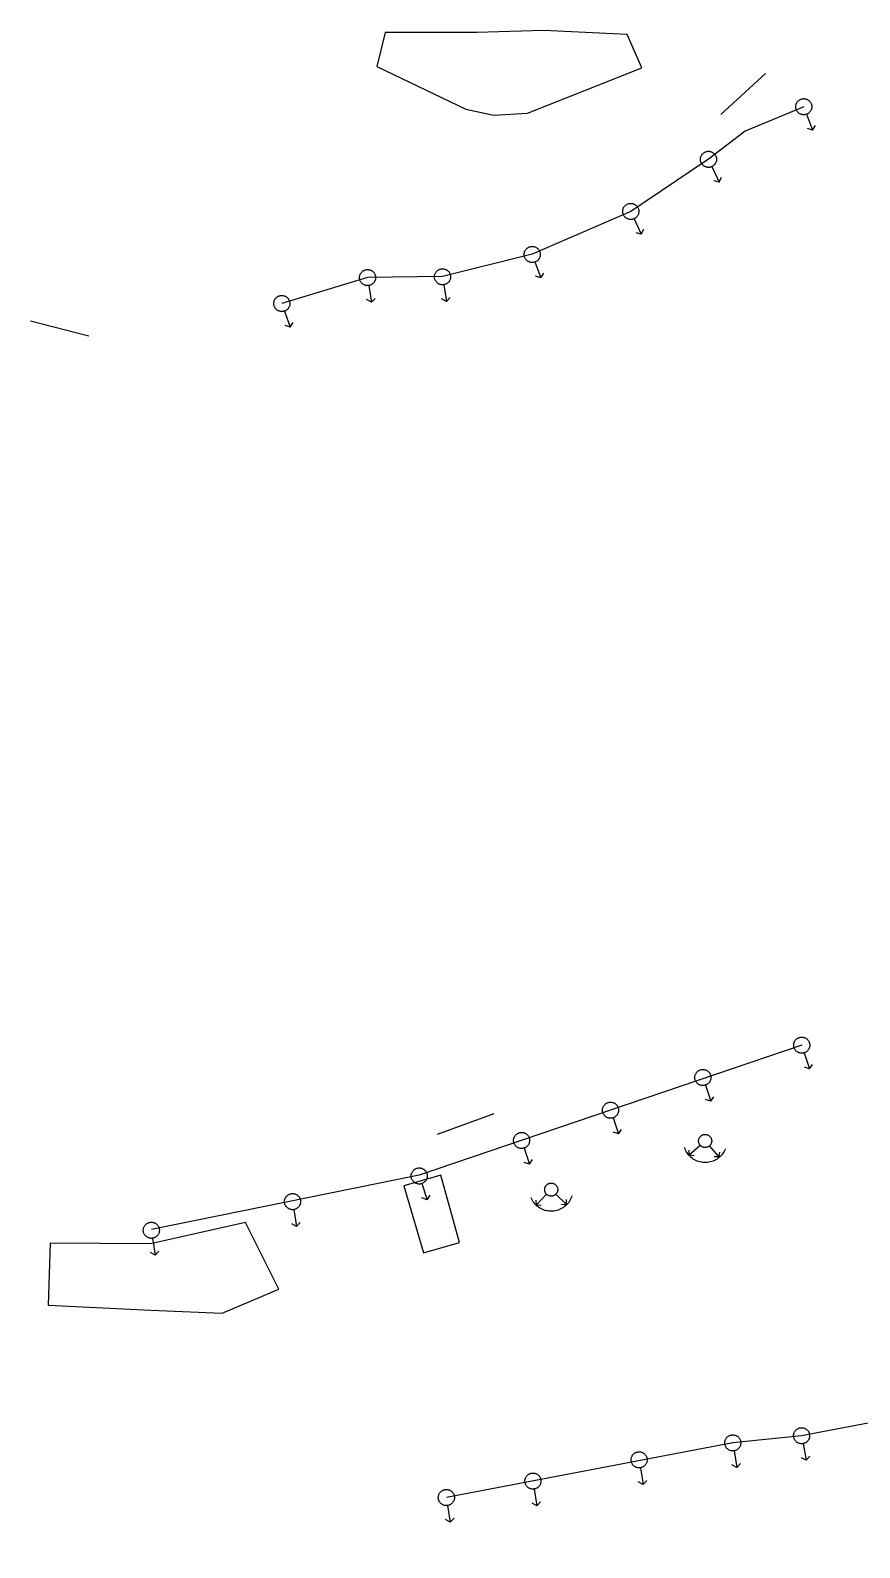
# Model space of a CAD drawing. Header units: inches. Extents: x 1390672 to 1398270, y 354915 to 360781.
# Drawn here: x 1395904 to 1396225, y 359363 to 359951 of the extents above; entities that cross this region are included whole.
import ezdxf

# ---------------------------------------------------------------- set-up
doc = ezdxf.new("R2010")
doc.units = ezdxf.units.IN
doc.header["$MEASUREMENT"] = 0

msp = doc.modelspace()

# ---------------------------------------------------------------- linework, layer by layer
for points in [[(1396038.38, 359936.71), (1396072.81, 359920.09), (1396083.63, 359917.86), (1396096.62, 359918.53), (1396140.97, 359936.14), (1396135.29, 359948.99), (1396102.98, 359950.65), (1396077.02, 359949.83), (1396041.56, 359949.82), (1396038.38, 359936.71)], [(1396038.38, 359936.71), (1396072.81, 359920.09), (1396083.63, 359917.86), (1396096.62, 359918.53), (1396140.97, 359936.14), (1396135.29, 359948.99), (1396102.98, 359950.65), (1396077.02, 359949.83), (1396041.56, 359949.82), (1396038.38, 359936.71)], [(1396171.54, 359918.12), (1396188.76, 359933.91)], [(1396203.62, 359921.08), (1396180.98, 359911.56), (1396166.73, 359900.7), (1396136.64, 359880.52), (1396098.42, 359864.01), (1396063.73, 359855.35), (1396034.73, 359854.89), (1396001.55, 359844.86)], [(1396206.74, 359921.08), (1396206.73, 359920.87), (1396206.71, 359920.65), (1396206.67, 359920.44), (1396206.62, 359920.22), (1396206.55, 359920.02), (1396206.47, 359919.82), (1396206.37, 359919.62), (1396206.26, 359919.43), (1396206.14, 359919.25), (1396206.01, 359919.08), (1396205.86, 359918.92), (1396205.71, 359918.77), (1396205.54, 359918.63), (1396205.36, 359918.5), (1396205.18, 359918.38), (1396204.99, 359918.28), (1396204.79, 359918.19), (1396204.58, 359918.12), (1396204.38, 359918.06), (1396204.16, 359918.01), (1396203.95, 359917.98), (1396203.73, 359917.97), (1396203.51, 359917.97), (1396203.3, 359917.98), (1396203.08, 359918.01), (1396202.87, 359918.06), (1396202.66, 359918.12), (1396202.45, 359918.19), (1396202.25, 359918.28), (1396202.06, 359918.38), (1396201.88, 359918.5), (1396201.7, 359918.63), (1396201.54, 359918.77), (1396201.38, 359918.92), (1396201.23, 359919.08), (1396201.1, 359919.25), (1396200.98, 359919.43), (1396200.87, 359919.62), (1396200.77, 359919.82), (1396200.69, 359920.02), (1396200.63, 359920.22), (1396200.57, 359920.44), (1396200.53, 359920.65), (1396200.51, 359920.87), (1396200.5, 359921.08), (1396200.51, 359921.3), (1396200.53, 359921.52), (1396200.57, 359921.73), (1396200.63, 359921.94), (1396200.69, 359922.15), (1396200.77, 359922.35), (1396200.87, 359922.55), (1396200.98, 359922.73), (1396201.1, 359922.92), (1396201.23, 359923.09), (1396201.38, 359923.25), (1396201.54, 359923.4), (1396201.7, 359923.54), (1396201.88, 359923.67), (1396202.06, 359923.78), (1396202.25, 359923.88), (1396202.45, 359923.97), (1396202.66, 359924.05), (1396202.87, 359924.11), (1396203.08, 359924.15), (1396203.3, 359924.18), (1396203.51, 359924.2), (1396203.73, 359924.2), (1396203.95, 359924.18), (1396204.16, 359924.15), (1396204.38, 359924.11), (1396204.58, 359924.05), (1396204.79, 359923.97), (1396204.99, 359923.88), (1396205.18, 359923.78), (1396205.36, 359923.67), (1396205.54, 359923.54), (1396205.71, 359923.4), (1396205.86, 359923.25), (1396206.01, 359923.09), (1396206.14, 359922.92), (1396206.26, 359922.73), (1396206.37, 359922.55), (1396206.47, 359922.35), (1396206.55, 359922.15), (1396206.62, 359921.94), (1396206.67, 359921.73), (1396206.71, 359921.52), (1396206.73, 359921.3), (1396206.74, 359921.08)], [(1396204.71, 359918.16), (1396207.04, 359912.02)], [(1396207.04, 359912.02), (1396205.03, 359912.65)], [(1396207.04, 359912.02), (1396208.13, 359913.82)], [(1396169.85, 359900.7), (1396169.84, 359900.48), (1396169.82, 359900.26), (1396169.78, 359900.05), (1396169.73, 359899.84), (1396169.66, 359899.63), (1396169.58, 359899.43), (1396169.48, 359899.23), (1396169.37, 359899.05), (1396169.25, 359898.87), (1396169.12, 359898.69), (1396168.97, 359898.53), (1396168.81, 359898.38), (1396168.65, 359898.24), (1396168.47, 359898.11), (1396168.29, 359898), (1396168.1, 359897.9), (1396167.9, 359897.81), (1396167.69, 359897.73), (1396167.48, 359897.67), (1396167.27, 359897.63), (1396167.06, 359897.6), (1396166.84, 359897.58), (1396166.62, 359897.58), (1396166.4, 359897.6), (1396166.19, 359897.63), (1396165.98, 359897.67), (1396165.77, 359897.73), (1396165.56, 359897.81), (1396165.36, 359897.9), (1396165.17, 359898), (1396164.99, 359898.11), (1396164.81, 359898.24), (1396164.64, 359898.38), (1396164.49, 359898.53), (1396164.34, 359898.69), (1396164.21, 359898.87), (1396164.09, 359899.05), (1396163.98, 359899.23), (1396163.88, 359899.43), (1396163.8, 359899.63), (1396163.73, 359899.84), (1396163.68, 359900.05), (1396163.64, 359900.26), (1396163.62, 359900.48), (1396163.61, 359900.7), (1396163.62, 359900.92), (1396163.64, 359901.13), (1396163.68, 359901.35), (1396163.73, 359901.56), (1396163.8, 359901.76), (1396163.88, 359901.97), (1396163.98, 359902.16), (1396164.09, 359902.35), (1396164.21, 359902.53), (1396164.34, 359902.7), (1396164.49, 359902.86), (1396164.64, 359903.01), (1396164.81, 359903.15), (1396164.99, 359903.28), (1396165.17, 359903.4), (1396165.36, 359903.5), (1396165.56, 359903.59), (1396165.77, 359903.66), (1396165.98, 359903.72), (1396166.19, 359903.77), (1396166.4, 359903.8), (1396166.62, 359903.81), (1396166.84, 359903.81), (1396167.06, 359903.8), (1396167.27, 359903.77), (1396167.48, 359903.72), (1396167.69, 359903.66), (1396167.9, 359903.59), (1396168.1, 359903.5), (1396168.29, 359903.4), (1396168.47, 359903.28), (1396168.65, 359903.15), (1396168.81, 359903.01), (1396168.97, 359902.86), (1396169.12, 359902.7), (1396169.25, 359902.53), (1396169.37, 359902.35), (1396169.48, 359902.16), (1396169.58, 359901.97), (1396169.66, 359901.76), (1396169.73, 359901.56), (1396169.78, 359901.35), (1396169.82, 359901.13), (1396169.84, 359900.92), (1396169.85, 359900.7)], [(1396168.04, 359897.87), (1396170.81, 359891.91)], [(1396170.81, 359891.91), (1396168.76, 359892.39)], [(1396170.81, 359891.91), (1396171.77, 359893.79)], [(1396139.75, 359880.52), (1396139.75, 359880.3), (1396139.72, 359880.09), (1396139.69, 359879.87), (1396139.63, 359879.66), (1396139.57, 359879.45), (1396139.48, 359879.25), (1396139.39, 359879.06), (1396139.28, 359878.87), (1396139.16, 359878.69), (1396139.03, 359878.52), (1396138.88, 359878.36), (1396138.72, 359878.2), (1396138.56, 359878.06), (1396138.38, 359877.94), (1396138.2, 359877.82), (1396138, 359877.72), (1396137.81, 359877.63), (1396137.6, 359877.56), (1396137.39, 359877.5), (1396137.18, 359877.45), (1396136.96, 359877.42), (1396136.75, 359877.41), (1396136.53, 359877.41), (1396136.31, 359877.42), (1396136.1, 359877.45), (1396135.88, 359877.5), (1396135.67, 359877.56), (1396135.47, 359877.63), (1396135.27, 359877.72), (1396135.08, 359877.82), (1396134.89, 359877.94), (1396134.72, 359878.06), (1396134.55, 359878.2), (1396134.4, 359878.36), (1396134.25, 359878.52), (1396134.12, 359878.69), (1396133.99, 359878.87), (1396133.89, 359879.06), (1396133.79, 359879.25), (1396133.71, 359879.45), (1396133.64, 359879.66), (1396133.59, 359879.87), (1396133.55, 359880.09), (1396133.53, 359880.3), (1396133.52, 359880.52), (1396133.53, 359880.74), (1396133.55, 359880.95), (1396133.59, 359881.17), (1396133.64, 359881.38), (1396133.71, 359881.59), (1396133.79, 359881.79), (1396133.89, 359881.98), (1396133.99, 359882.17), (1396134.12, 359882.35), (1396134.25, 359882.52), (1396134.4, 359882.69), (1396134.55, 359882.84), (1396134.72, 359882.98), (1396134.89, 359883.1), (1396135.08, 359883.22), (1396135.27, 359883.32), (1396135.47, 359883.41), (1396135.67, 359883.48), (1396135.88, 359883.54), (1396136.1, 359883.59), (1396136.31, 359883.62), (1396136.53, 359883.63), (1396136.75, 359883.63), (1396136.96, 359883.62), (1396137.18, 359883.59), (1396137.39, 359883.54), (1396137.6, 359883.48), (1396137.81, 359883.41), (1396138, 359883.32), (1396138.2, 359883.22), (1396138.38, 359883.1), (1396138.56, 359882.98), (1396138.72, 359882.84), (1396138.88, 359882.69), (1396139.03, 359882.52), (1396139.16, 359882.35), (1396139.28, 359882.17), (1396139.39, 359881.98), (1396139.48, 359881.79), (1396139.57, 359881.59), (1396139.63, 359881.38), (1396139.69, 359881.17), (1396139.72, 359880.95), (1396139.75, 359880.74), (1396139.75, 359880.52)], [(1396137.95, 359877.69), (1396140.72, 359871.74)], [(1396140.72, 359871.74), (1396141.67, 359873.62)], [(1396140.72, 359871.74), (1396138.67, 359872.22)], [(1396101.6, 359863.87), (1396101.59, 359863.65), (1396101.57, 359863.44), (1396101.53, 359863.22), (1396101.48, 359863.01), (1396101.41, 359862.81), (1396101.33, 359862.6), (1396101.24, 359862.41), (1396101.13, 359862.22), (1396101.01, 359862.04), (1396100.87, 359861.87), (1396100.73, 359861.71), (1396100.57, 359861.56), (1396100.4, 359861.42), (1396100.23, 359861.29), (1396100.04, 359861.17), (1396099.85, 359861.07), (1396099.65, 359860.98), (1396099.45, 359860.91), (1396099.24, 359860.85), (1396099.03, 359860.8), (1396098.81, 359860.77), (1396098.59, 359860.76), (1396098.38, 359860.76), (1396098.16, 359860.77), (1396097.94, 359860.8), (1396097.73, 359860.85), (1396097.52, 359860.91), (1396097.32, 359860.98), (1396097.12, 359861.07), (1396096.93, 359861.17), (1396096.74, 359861.29), (1396096.57, 359861.42), (1396096.4, 359861.56), (1396096.24, 359861.71), (1396096.1, 359861.87), (1396095.96, 359862.04), (1396095.84, 359862.22), (1396095.73, 359862.41), (1396095.64, 359862.6), (1396095.56, 359862.81), (1396095.49, 359863.01), (1396095.44, 359863.22), (1396095.4, 359863.44), (1396095.38, 359863.65), (1396095.37, 359863.87), (1396095.38, 359864.09), (1396095.4, 359864.31), (1396095.44, 359864.52), (1396095.49, 359864.73), (1396095.56, 359864.94), (1396095.64, 359865.14), (1396095.73, 359865.34), (1396095.84, 359865.52), (1396095.96, 359865.7), (1396096.1, 359865.88), (1396096.24, 359866.04), (1396096.4, 359866.19), (1396096.57, 359866.33), (1396096.74, 359866.46), (1396096.93, 359866.57), (1396097.12, 359866.67), (1396097.32, 359866.76), (1396097.52, 359866.84), (1396097.73, 359866.9), (1396097.94, 359866.94), (1396098.16, 359866.97), (1396098.38, 359866.99), (1396098.59, 359866.99), (1396098.81, 359866.97), (1396099.03, 359866.94), (1396099.24, 359866.9), (1396099.45, 359866.84), (1396099.65, 359866.76), (1396099.85, 359866.67), (1396100.04, 359866.57), (1396100.23, 359866.46), (1396100.4, 359866.33), (1396100.57, 359866.19), (1396100.73, 359866.04), (1396100.87, 359865.88), (1396101.01, 359865.7), (1396101.13, 359865.52), (1396101.24, 359865.34), (1396101.33, 359865.14), (1396101.41, 359864.94), (1396101.48, 359864.73), (1396101.53, 359864.52), (1396101.57, 359864.31), (1396101.59, 359864.09), (1396101.6, 359863.87)], [(1396037.85, 359854.89), (1396037.84, 359854.67), (1396037.82, 359854.46), (1396037.78, 359854.24), (1396037.73, 359854.03), (1396037.66, 359853.82), (1396037.58, 359853.62), (1396037.49, 359853.43), (1396037.38, 359853.24), (1396037.26, 359853.06), (1396037.12, 359852.89), (1396036.98, 359852.73), (1396036.82, 359852.57), (1396036.65, 359852.43), (1396036.48, 359852.31), (1396036.29, 359852.19), (1396036.1, 359852.09), (1396035.9, 359852), (1396035.7, 359851.93), (1396035.49, 359851.87), (1396035.28, 359851.82), (1396035.06, 359851.79), (1396034.84, 359851.78), (1396034.63, 359851.78), (1396034.41, 359851.79), (1396034.19, 359851.82), (1396033.98, 359851.87), (1396033.77, 359851.93), (1396033.57, 359852), (1396033.37, 359852.09), (1396033.18, 359852.19), (1396032.99, 359852.31), (1396032.82, 359852.43), (1396032.65, 359852.57), (1396032.49, 359852.73), (1396032.35, 359852.89), (1396032.21, 359853.06), (1396032.09, 359853.24), (1396031.98, 359853.43), (1396031.89, 359853.62), (1396031.81, 359853.82), (1396031.74, 359854.03), (1396031.69, 359854.24), (1396031.65, 359854.46), (1396031.63, 359854.67), (1396031.62, 359854.89), (1396031.63, 359855.11), (1396031.65, 359855.32), (1396031.69, 359855.54), (1396031.74, 359855.75), (1396031.81, 359855.96), (1396031.89, 359856.16), (1396031.98, 359856.35), (1396032.09, 359856.54), (1396032.21, 359856.72), (1396032.35, 359856.89), (1396032.49, 359857.06), (1396032.65, 359857.21), (1396032.82, 359857.35), (1396032.99, 359857.47), (1396033.18, 359857.59), (1396033.37, 359857.69), (1396033.57, 359857.78), (1396033.77, 359857.85), (1396033.98, 359857.91), (1396034.19, 359857.96), (1396034.41, 359857.99), (1396034.63, 359858.01), (1396034.84, 359858.01), (1396035.06, 359857.99), (1396035.28, 359857.96), (1396035.49, 359857.91), (1396035.7, 359857.85), (1396035.9, 359857.78), (1396036.1, 359857.69), (1396036.29, 359857.59), (1396036.48, 359857.47), (1396036.65, 359857.35), (1396036.82, 359857.21), (1396036.98, 359857.06), (1396037.12, 359856.89), (1396037.26, 359856.72), (1396037.38, 359856.54), (1396037.49, 359856.35), (1396037.58, 359856.16), (1396037.66, 359855.96), (1396037.73, 359855.75), (1396037.78, 359855.54), (1396037.82, 359855.32), (1396037.84, 359855.11), (1396037.85, 359854.89)], [(1396066.87, 359855.2), (1396066.87, 359854.98), (1396066.84, 359854.76), (1396066.81, 359854.55), (1396066.75, 359854.34), (1396066.69, 359854.13), (1396066.61, 359853.93), (1396066.51, 359853.74), (1396066.4, 359853.55), (1396066.28, 359853.37), (1396066.15, 359853.19), (1396066, 359853.03), (1396065.84, 359852.88), (1396065.68, 359852.74), (1396065.5, 359852.61), (1396065.32, 359852.5), (1396065.12, 359852.4), (1396064.93, 359852.31), (1396064.72, 359852.23), (1396064.51, 359852.17), (1396064.3, 359852.13), (1396064.08, 359852.1), (1396063.87, 359852.08), (1396063.65, 359852.08), (1396063.43, 359852.1), (1396063.22, 359852.13), (1396063, 359852.17), (1396062.79, 359852.23), (1396062.59, 359852.31), (1396062.39, 359852.4), (1396062.2, 359852.5), (1396062.02, 359852.61), (1396061.84, 359852.74), (1396061.67, 359852.88), (1396061.52, 359853.03), (1396061.37, 359853.19), (1396061.24, 359853.37), (1396061.11, 359853.55), (1396061.01, 359853.74), (1396060.91, 359853.93), (1396060.83, 359854.13), (1396060.76, 359854.34), (1396060.71, 359854.55), (1396060.67, 359854.76), (1396060.65, 359854.98), (1396060.64, 359855.2), (1396060.65, 359855.42), (1396060.67, 359855.63), (1396060.71, 359855.85), (1396060.76, 359856.06), (1396060.83, 359856.26), (1396060.91, 359856.47), (1396061.01, 359856.66), (1396061.11, 359856.85), (1396061.24, 359857.03), (1396061.37, 359857.2), (1396061.52, 359857.36), (1396061.67, 359857.51), (1396061.84, 359857.65), (1396062.02, 359857.78), (1396062.2, 359857.9), (1396062.39, 359858), (1396062.59, 359858.09), (1396062.79, 359858.16), (1396063, 359858.22), (1396063.22, 359858.27), (1396063.43, 359858.3), (1396063.65, 359858.31), (1396063.87, 359858.31), (1396064.08, 359858.3), (1396064.3, 359858.27), (1396064.51, 359858.22), (1396064.72, 359858.16), (1396064.93, 359858.09), (1396065.12, 359858), (1396065.32, 359857.9), (1396065.5, 359857.78), (1396065.68, 359857.65), (1396065.84, 359857.51), (1396066, 359857.36), (1396066.15, 359857.2), (1396066.28, 359857.03), (1396066.4, 359856.85), (1396066.51, 359856.66), (1396066.61, 359856.47), (1396066.69, 359856.26), (1396066.75, 359856.06), (1396066.81, 359855.85), (1396066.84, 359855.63), (1396066.87, 359855.42), (1396066.87, 359855.2)], [(1396099.55, 359860.94), (1396101.82, 359854.78)], [(1396101.82, 359854.78), (1396102.93, 359856.57)], [(1396035.21, 359851.81), (1396036.22, 359845.32)], [(1396064.23, 359852.12), (1396065.25, 359845.63)], [(1396101.82, 359854.78), (1396099.82, 359855.43)], [(1396004.66, 359844.86), (1396004.66, 359844.64), (1396004.63, 359844.43), (1396004.6, 359844.21), (1396004.54, 359844), (1396004.48, 359843.79), (1396004.39, 359843.59), (1396004.3, 359843.4), (1396004.19, 359843.21), (1396004.07, 359843.03), (1396003.94, 359842.86), (1396003.79, 359842.69), (1396003.63, 359842.54), (1396003.47, 359842.4), (1396003.29, 359842.28), (1396003.11, 359842.16), (1396002.91, 359842.06), (1396002.72, 359841.97), (1396002.51, 359841.9), (1396002.3, 359841.84), (1396002.09, 359841.79), (1396001.87, 359841.76), (1396001.66, 359841.75), (1396001.44, 359841.75), (1396001.22, 359841.76), (1396001.01, 359841.79), (1396000.79, 359841.84), (1396000.58, 359841.9), (1396000.38, 359841.97), (1396000.18, 359842.06), (1395999.99, 359842.16), (1395999.8, 359842.28), (1395999.63, 359842.4), (1395999.46, 359842.54), (1395999.31, 359842.69), (1395999.16, 359842.86), (1395999.03, 359843.03), (1395998.9, 359843.21), (1395998.8, 359843.4), (1395998.7, 359843.59), (1395998.62, 359843.79), (1395998.55, 359844), (1395998.5, 359844.21), (1395998.46, 359844.43), (1395998.44, 359844.64), (1395998.43, 359844.86), (1395998.44, 359845.08), (1395998.46, 359845.29), (1395998.5, 359845.51), (1395998.55, 359845.72), (1395998.62, 359845.93), (1395998.7, 359846.13), (1395998.8, 359846.32), (1395998.9, 359846.51), (1395999.03, 359846.69), (1395999.16, 359846.86), (1395999.31, 359847.02), (1395999.46, 359847.18), (1395999.63, 359847.32), (1395999.8, 359847.44), (1395999.99, 359847.56), (1396000.18, 359847.66), (1396000.38, 359847.75), (1396000.58, 359847.82), (1396000.79, 359847.88), (1396001.01, 359847.93), (1396001.22, 359847.96), (1396001.44, 359847.97), (1396001.66, 359847.97), (1396001.87, 359847.96), (1396002.09, 359847.93), (1396002.3, 359847.88), (1396002.51, 359847.82), (1396002.72, 359847.75), (1396002.91, 359847.66), (1396003.11, 359847.56), (1396003.29, 359847.44), (1396003.47, 359847.32), (1396003.63, 359847.18), (1396003.79, 359847.02), (1396003.94, 359846.86), (1396004.07, 359846.69), (1396004.19, 359846.51), (1396004.3, 359846.32), (1396004.39, 359846.13), (1396004.48, 359845.93), (1396004.54, 359845.72), (1396004.6, 359845.51), (1396004.63, 359845.29), (1396004.66, 359845.08), (1396004.66, 359844.86)], [(1396036.22, 359845.32), (1396034.38, 359846.35)], [(1396036.22, 359845.32), (1396037.66, 359846.86)], [(1396065.25, 359845.63), (1396063.41, 359846.66)], [(1396065.25, 359845.63), (1396066.68, 359847.17)], [(1396002.59, 359841.92), (1396004.81, 359835.74)], [(1395904.2, 359838.14), (1395926.83, 359832.36)], [(1396004.81, 359835.74), (1396002.82, 359836.4)], [(1396004.81, 359835.74), (1396005.93, 359837.53)], [(1396202.82, 359557.63), (1396054.78, 359507.24), (1395951.13, 359486.2)], [(1396205.93, 359557.63), (1396205.93, 359557.41), (1396205.9, 359557.19), (1396205.87, 359556.98), (1396205.81, 359556.77), (1396205.75, 359556.56), (1396205.66, 359556.36), (1396205.57, 359556.16), (1396205.46, 359555.98), (1396205.34, 359555.8), (1396205.2, 359555.62), (1396205.06, 359555.46), (1396204.9, 359555.31), (1396204.74, 359555.17), (1396204.56, 359555.04), (1396204.38, 359554.93), (1396204.18, 359554.83), (1396203.99, 359554.74), (1396203.78, 359554.66), (1396203.57, 359554.6), (1396203.36, 359554.56), (1396203.14, 359554.53), (1396202.93, 359554.51), (1396202.71, 359554.51), (1396202.49, 359554.53), (1396202.28, 359554.56), (1396202.06, 359554.6), (1396201.85, 359554.66), (1396201.65, 359554.74), (1396201.45, 359554.83), (1396201.26, 359554.93), (1396201.07, 359555.04), (1396200.9, 359555.17), (1396200.73, 359555.31), (1396200.58, 359555.46), (1396200.43, 359555.62), (1396200.3, 359555.8), (1396200.17, 359555.98), (1396200.07, 359556.16), (1396199.97, 359556.36), (1396199.89, 359556.56), (1396199.82, 359556.77), (1396199.77, 359556.98), (1396199.73, 359557.19), (1396199.71, 359557.41), (1396199.7, 359557.63), (1396199.71, 359557.84), (1396199.73, 359558.06), (1396199.77, 359558.28), (1396199.82, 359558.49), (1396199.89, 359558.69), (1396199.97, 359558.89), (1396200.07, 359559.09), (1396200.17, 359559.28), (1396200.3, 359559.46), (1396200.43, 359559.63), (1396200.58, 359559.79), (1396200.73, 359559.94), (1396200.9, 359560.08), (1396201.07, 359560.21), (1396201.26, 359560.33), (1396201.45, 359560.43), (1396201.65, 359560.52), (1396201.85, 359560.59), (1396202.06, 359560.65), (1396202.28, 359560.7), (1396202.49, 359560.73), (1396202.71, 359560.74), (1396202.93, 359560.74), (1396203.14, 359560.73), (1396203.36, 359560.7), (1396203.57, 359560.65), (1396203.78, 359560.59), (1396203.99, 359560.52), (1396204.18, 359560.43), (1396204.38, 359560.33), (1396204.56, 359560.21), (1396204.74, 359560.08), (1396204.9, 359559.94), (1396205.06, 359559.79), (1396205.2, 359559.63), (1396205.34, 359559.46), (1396205.46, 359559.28), (1396205.57, 359559.09), (1396205.66, 359558.89), (1396205.75, 359558.69), (1396205.81, 359558.49), (1396205.87, 359558.28), (1396205.9, 359558.06), (1396205.93, 359557.84), (1396205.93, 359557.63)], [(1396203.79, 359554.67), (1396205.86, 359548.43)], [(1396167.67, 359545.1), (1396167.66, 359544.88), (1396167.64, 359544.66), (1396167.6, 359544.45), (1396167.55, 359544.24), (1396167.48, 359544.03), (1396167.4, 359543.83), (1396167.3, 359543.63), (1396167.19, 359543.45), (1396167.07, 359543.26), (1396166.94, 359543.09), (1396166.79, 359542.93), (1396166.64, 359542.78), (1396166.47, 359542.64), (1396166.29, 359542.51), (1396166.11, 359542.4), (1396165.92, 359542.3), (1396165.72, 359542.21), (1396165.51, 359542.13), (1396165.3, 359542.07), (1396165.09, 359542.03), (1396164.88, 359542), (1396164.66, 359541.98), (1396164.44, 359541.98), (1396164.22, 359542), (1396164.01, 359542.03), (1396163.8, 359542.07), (1396163.59, 359542.13), (1396163.38, 359542.21), (1396163.18, 359542.3), (1396162.99, 359542.4), (1396162.81, 359542.51), (1396162.63, 359542.64), (1396162.46, 359542.78), (1396162.31, 359542.93), (1396162.16, 359543.09), (1396162.03, 359543.26), (1396161.91, 359543.45), (1396161.8, 359543.63), (1396161.7, 359543.83), (1396161.62, 359544.03), (1396161.55, 359544.24), (1396161.5, 359544.45), (1396161.46, 359544.66), (1396161.44, 359544.88), (1396161.43, 359545.1), (1396161.44, 359545.31), (1396161.46, 359545.53), (1396161.5, 359545.74), (1396161.55, 359545.96), (1396161.62, 359546.16), (1396161.7, 359546.36), (1396161.8, 359546.56), (1396161.91, 359546.75), (1396162.03, 359546.93), (1396162.16, 359547.1), (1396162.31, 359547.26), (1396162.46, 359547.41), (1396162.63, 359547.55), (1396162.81, 359547.68), (1396162.99, 359547.8), (1396163.18, 359547.9), (1396163.38, 359547.99), (1396163.59, 359548.06), (1396163.8, 359548.12), (1396164.01, 359548.17), (1396164.22, 359548.2), (1396164.44, 359548.21), (1396164.66, 359548.21), (1396164.88, 359548.2), (1396165.09, 359548.17), (1396165.3, 359548.12), (1396165.51, 359548.06), (1396165.72, 359547.99), (1396165.92, 359547.9), (1396166.11, 359547.8), (1396166.29, 359547.68), (1396166.47, 359547.55), (1396166.64, 359547.41), (1396166.79, 359547.26), (1396166.94, 359547.1), (1396167.07, 359546.93), (1396167.19, 359546.75), (1396167.3, 359546.56), (1396167.4, 359546.36), (1396167.48, 359546.16), (1396167.55, 359545.96), (1396167.6, 359545.74), (1396167.64, 359545.53), (1396167.66, 359545.31), (1396167.67, 359545.1)], [(1396205.86, 359548.43), (1396203.88, 359549.14)], [(1396205.86, 359548.43), (1396207.02, 359550.19)], [(1396165.52, 359542.14), (1396167.59, 359535.9)], [(1396131.91, 359532.43), (1396131.91, 359532.22), (1396131.88, 359532), (1396131.85, 359531.79), (1396131.79, 359531.58), (1396131.73, 359531.37), (1396131.65, 359531.17), (1396131.55, 359530.97), (1396131.44, 359530.78), (1396131.32, 359530.6), (1396131.19, 359530.43), (1396131.04, 359530.27), (1396130.88, 359530.12), (1396130.72, 359529.98), (1396130.54, 359529.85), (1396130.36, 359529.74), (1396130.16, 359529.63), (1396129.97, 359529.54), (1396129.76, 359529.47), (1396129.55, 359529.41), (1396129.34, 359529.36), (1396129.12, 359529.33), (1396128.91, 359529.32), (1396128.69, 359529.32), (1396128.47, 359529.33), (1396128.26, 359529.36), (1396128.04, 359529.41), (1396127.84, 359529.47), (1396127.63, 359529.54), (1396127.43, 359529.63), (1396127.24, 359529.74), (1396127.06, 359529.85), (1396126.88, 359529.98), (1396126.71, 359530.12), (1396126.56, 359530.27), (1396126.41, 359530.43), (1396126.28, 359530.6), (1396126.16, 359530.78), (1396126.05, 359530.97), (1396125.95, 359531.17), (1396125.87, 359531.37), (1396125.8, 359531.58), (1396125.75, 359531.79), (1396125.71, 359532), (1396125.69, 359532.22), (1396125.68, 359532.43), (1396125.69, 359532.65), (1396125.71, 359532.87), (1396125.75, 359533.08), (1396125.8, 359533.29), (1396125.87, 359533.5), (1396125.95, 359533.7), (1396126.05, 359533.9), (1396126.16, 359534.09), (1396126.28, 359534.27), (1396126.41, 359534.44), (1396126.56, 359534.6), (1396126.71, 359534.75), (1396126.88, 359534.89), (1396127.06, 359535.02), (1396127.24, 359535.13), (1396127.43, 359535.24), (1396127.63, 359535.32), (1396127.84, 359535.4), (1396128.04, 359535.46), (1396128.26, 359535.5), (1396128.47, 359535.53), (1396128.69, 359535.55), (1396128.91, 359535.55), (1396129.12, 359535.53), (1396129.34, 359535.5), (1396129.55, 359535.46), (1396129.76, 359535.4), (1396129.97, 359535.32), (1396130.16, 359535.24), (1396130.36, 359535.13), (1396130.54, 359535.02), (1396130.72, 359534.89), (1396130.88, 359534.75), (1396131.04, 359534.6), (1396131.19, 359534.44), (1396131.32, 359534.27), (1396131.44, 359534.09), (1396131.55, 359533.9), (1396131.65, 359533.7), (1396131.73, 359533.5), (1396131.79, 359533.29), (1396131.85, 359533.08), (1396131.88, 359532.87), (1396131.91, 359532.65), (1396131.91, 359532.43)], [(1396167.59, 359535.9), (1396165.61, 359536.61)], [(1396167.59, 359535.9), (1396168.76, 359537.66)], [(1396083.68, 359531.03), (1396061.72, 359523.07)], [(1396129.77, 359529.47), (1396131.84, 359523.24)], [(1396097.48, 359520.72), (1396097.48, 359520.5), (1396097.45, 359520.28), (1396097.42, 359520.07), (1396097.36, 359519.86), (1396097.3, 359519.65), (1396097.21, 359519.45), (1396097.12, 359519.25), (1396097.01, 359519.06), (1396096.89, 359518.88), (1396096.75, 359518.71), (1396096.61, 359518.55), (1396096.45, 359518.4), (1396096.29, 359518.26), (1396096.11, 359518.13), (1396095.92, 359518.02), (1396095.73, 359517.91), (1396095.53, 359517.83), (1396095.33, 359517.75), (1396095.12, 359517.69), (1396094.91, 359517.65), (1396094.69, 359517.62), (1396094.48, 359517.6), (1396094.26, 359517.6), (1396094.04, 359517.62), (1396093.83, 359517.65), (1396093.61, 359517.69), (1396093.4, 359517.75), (1396093.2, 359517.83), (1396093, 359517.91), (1396092.81, 359518.02), (1396092.62, 359518.13), (1396092.45, 359518.26), (1396092.28, 359518.4), (1396092.12, 359518.55), (1396091.98, 359518.71), (1396091.85, 359518.88), (1396091.72, 359519.06), (1396091.61, 359519.25), (1396091.52, 359519.45), (1396091.44, 359519.65), (1396091.37, 359519.86), (1396091.32, 359520.07), (1396091.28, 359520.28), (1396091.26, 359520.5), (1396091.25, 359520.72), (1396091.26, 359520.93), (1396091.28, 359521.15), (1396091.32, 359521.36), (1396091.37, 359521.57), (1396091.44, 359521.78), (1396091.52, 359521.98), (1396091.61, 359522.18), (1396091.72, 359522.37), (1396091.85, 359522.55), (1396091.98, 359522.72), (1396092.12, 359522.88), (1396092.28, 359523.03), (1396092.45, 359523.17), (1396092.62, 359523.3), (1396092.81, 359523.41), (1396093, 359523.52), (1396093.2, 359523.6), (1396093.4, 359523.68), (1396093.61, 359523.74), (1396093.83, 359523.78), (1396094.04, 359523.81), (1396094.26, 359523.83), (1396094.48, 359523.83), (1396094.69, 359523.81), (1396094.91, 359523.78), (1396095.12, 359523.74), (1396095.33, 359523.68), (1396095.53, 359523.6), (1396095.73, 359523.52), (1396095.92, 359523.41), (1396096.11, 359523.3), (1396096.29, 359523.17), (1396096.45, 359523.03), (1396096.61, 359522.88), (1396096.75, 359522.72), (1396096.89, 359522.55), (1396097.01, 359522.37), (1396097.12, 359522.18), (1396097.21, 359521.98), (1396097.3, 359521.78), (1396097.36, 359521.57), (1396097.42, 359521.36), (1396097.45, 359521.15), (1396097.48, 359520.93), (1396097.48, 359520.72)], [(1396131.84, 359523.24), (1396129.86, 359523.95)], [(1396131.84, 359523.24), (1396133, 359524.99)], [(1396167.97, 359520.52), (1396167.96, 359520.35), (1396167.94, 359520.17), (1396167.91, 359520), (1396167.87, 359519.83), (1396167.81, 359519.66), (1396167.75, 359519.49), (1396167.67, 359519.33), (1396167.58, 359519.18), (1396167.48, 359519.03), (1396167.37, 359518.9), (1396167.26, 359518.76), (1396167.13, 359518.64), (1396166.99, 359518.53), (1396166.85, 359518.42), (1396166.7, 359518.33), (1396166.54, 359518.25), (1396166.38, 359518.17), (1396166.21, 359518.11), (1396166.04, 359518.06), (1396165.87, 359518.03), (1396165.7, 359518), (1396165.52, 359517.99), (1396165.34, 359517.99), (1396165.17, 359518), (1396164.99, 359518.03), (1396164.82, 359518.06), (1396164.65, 359518.11), (1396164.48, 359518.17), (1396164.32, 359518.25), (1396164.16, 359518.33), (1396164.01, 359518.42), (1396163.87, 359518.53), (1396163.73, 359518.64), (1396163.61, 359518.76), (1396163.49, 359518.9), (1396163.38, 359519.03), (1396163.28, 359519.18), (1396163.19, 359519.33), (1396163.12, 359519.49), (1396163.05, 359519.66), (1396162.99, 359519.83), (1396162.95, 359520), (1396162.92, 359520.17), (1396162.9, 359520.35), (1396162.9, 359520.52), (1396162.9, 359520.7), (1396162.92, 359520.88), (1396162.95, 359521.05), (1396162.99, 359521.22), (1396163.05, 359521.39), (1396163.12, 359521.56), (1396163.19, 359521.72), (1396163.28, 359521.87), (1396163.38, 359522.02), (1396163.49, 359522.15), (1396163.61, 359522.29), (1396163.73, 359522.41), (1396163.87, 359522.52), (1396164.01, 359522.63), (1396164.16, 359522.72), (1396164.32, 359522.8), (1396164.48, 359522.88), (1396164.65, 359522.94), (1396164.82, 359522.99), (1396164.99, 359523.02), (1396165.17, 359523.05), (1396165.34, 359523.06), (1396165.52, 359523.06), (1396165.7, 359523.05), (1396165.87, 359523.02), (1396166.04, 359522.99), (1396166.21, 359522.94), (1396166.38, 359522.88), (1396166.54, 359522.8), (1396166.7, 359522.72), (1396166.85, 359522.63), (1396166.99, 359522.52), (1396167.13, 359522.41), (1396167.26, 359522.29), (1396167.37, 359522.15), (1396167.48, 359522.02), (1396167.58, 359521.87), (1396167.67, 359521.72), (1396167.75, 359521.56), (1396167.81, 359521.39), (1396167.87, 359521.22), (1396167.91, 359521.05), (1396167.94, 359520.88), (1396167.96, 359520.7), (1396167.97, 359520.52)], [(1396095.34, 359517.75), (1396097.41, 359511.52)], [(1396173.23, 359517.48), (1396173.01, 359516.96), (1396172.75, 359516.45), (1396172.45, 359515.96), (1396172.12, 359515.49), (1396171.76, 359515.04), (1396171.37, 359514.62), (1396170.95, 359514.23), (1396170.51, 359513.87), (1396170.04, 359513.53), (1396169.55, 359513.24), (1396169.05, 359512.97), (1396168.52, 359512.74), (1396167.98, 359512.55), (1396167.43, 359512.39), (1396166.87, 359512.28), (1396166.3, 359512.2), (1396165.73, 359512.16), (1396165.16, 359512.16), (1396164.58, 359512.19), (1396164.02, 359512.27), (1396163.46, 359512.39), (1396162.9, 359512.54), (1396162.36, 359512.73), (1396161.84, 359512.96), (1396161.33, 359513.22), (1396160.84, 359513.52), (1396160.37, 359513.85), (1396159.93, 359514.21), (1396159.51, 359514.61), (1396159.12, 359515.02), (1396158.76, 359515.47), (1396158.43, 359515.94), (1396158.13, 359516.43), (1396157.86, 359516.94), (1396157.64, 359517.46), (1396157.45, 359518)], [(1396159.23, 359515.09), (1396163.52, 359518.85)], [(1396159.23, 359515.09), (1396159.28, 359517)], [(1396159.23, 359515.09), (1396161.12, 359514.9)], [(1396170.86, 359514.32), (1396167.1, 359518.62)], [(1396170.86, 359514.32), (1396171.06, 359516.22)], [(1396057.84, 359506.95), (1396057.84, 359506.73), (1396057.81, 359506.52), (1396057.78, 359506.3), (1396057.72, 359506.09), (1396057.66, 359505.89), (1396057.57, 359505.68), (1396057.48, 359505.49), (1396057.37, 359505.3), (1396057.25, 359505.12), (1396057.12, 359504.95), (1396056.97, 359504.79), (1396056.81, 359504.64), (1396056.65, 359504.5), (1396056.47, 359504.37), (1396056.29, 359504.25), (1396056.09, 359504.15), (1396055.9, 359504.06), (1396055.69, 359503.99), (1396055.48, 359503.93), (1396055.27, 359503.88), (1396055.05, 359503.85), (1396054.84, 359503.84), (1396054.62, 359503.84), (1396054.4, 359503.85), (1396054.19, 359503.88), (1396053.97, 359503.93), (1396053.76, 359503.99), (1396053.56, 359504.06), (1396053.36, 359504.15), (1396053.17, 359504.25), (1396052.98, 359504.37), (1396052.81, 359504.5), (1396052.64, 359504.64), (1396052.49, 359504.79), (1396052.34, 359504.95), (1396052.21, 359505.12), (1396052.08, 359505.3), (1396051.98, 359505.49), (1396051.88, 359505.68), (1396051.8, 359505.89), (1396051.73, 359506.09), (1396051.68, 359506.3), (1396051.64, 359506.52), (1396051.62, 359506.73), (1396051.61, 359506.95), (1396051.62, 359507.17), (1396051.64, 359507.39), (1396051.68, 359507.6), (1396051.73, 359507.81), (1396051.8, 359508.02), (1396051.88, 359508.22), (1396051.98, 359508.41), (1396052.08, 359508.6), (1396052.21, 359508.78), (1396052.34, 359508.95), (1396052.49, 359509.12), (1396052.64, 359509.27), (1396052.81, 359509.41), (1396052.98, 359509.54), (1396053.17, 359509.65), (1396053.36, 359509.75), (1396053.56, 359509.84), (1396053.76, 359509.92), (1396053.97, 359509.98), (1396054.19, 359510.02), (1396054.4, 359510.05), (1396054.62, 359510.07), (1396054.84, 359510.07), (1396055.05, 359510.05), (1396055.27, 359510.02), (1396055.48, 359509.98), (1396055.69, 359509.92), (1396055.9, 359509.84), (1396056.09, 359509.75), (1396056.29, 359509.65), (1396056.47, 359509.54), (1396056.65, 359509.41), (1396056.81, 359509.27), (1396056.97, 359509.12), (1396057.12, 359508.95), (1396057.25, 359508.78), (1396057.37, 359508.6), (1396057.48, 359508.41), (1396057.57, 359508.22), (1396057.66, 359508.02), (1396057.72, 359507.81), (1396057.78, 359507.6), (1396057.81, 359507.39), (1396057.84, 359507.17), (1396057.84, 359506.95)], [(1396097.41, 359511.52), (1396095.43, 359512.23)], [(1396097.41, 359511.52), (1396098.57, 359513.28)], [(1396170.86, 359514.32), (1396168.96, 359514.38)], [(1396056.34, 359477.21), (1396070.31, 359481.23), (1396063.08, 359507.25), (1396048.72, 359503.13), (1396056.34, 359477.21)], [(1396056.34, 359477.21), (1396070.31, 359481.23), (1396063.08, 359507.25), (1396048.72, 359503.13), (1396056.34, 359477.21)], [(1396055.7, 359503.99), (1396057.77, 359497.75)], [(1396108.37, 359501.67), (1396108.37, 359501.49), (1396108.35, 359501.32), (1396108.32, 359501.14), (1396108.27, 359500.97), (1396108.22, 359500.8), (1396108.15, 359500.64), (1396108.08, 359500.48), (1396107.99, 359500.33), (1396107.89, 359500.18), (1396107.78, 359500.04), (1396107.66, 359499.91), (1396107.53, 359499.79), (1396107.4, 359499.67), (1396107.25, 359499.57), (1396107.1, 359499.48), (1396106.95, 359499.39), (1396106.79, 359499.32), (1396106.62, 359499.26), (1396106.45, 359499.21), (1396106.28, 359499.17), (1396106.1, 359499.15), (1396105.92, 359499.14), (1396105.75, 359499.14), (1396105.57, 359499.15), (1396105.4, 359499.17), (1396105.22, 359499.21), (1396105.05, 359499.26), (1396104.89, 359499.32), (1396104.73, 359499.39), (1396104.57, 359499.48), (1396104.42, 359499.57), (1396104.28, 359499.67), (1396104.14, 359499.79), (1396104.01, 359499.91), (1396103.89, 359500.04), (1396103.79, 359500.18), (1396103.69, 359500.33), (1396103.6, 359500.48), (1396103.52, 359500.64), (1396103.45, 359500.8), (1396103.4, 359500.97), (1396103.36, 359501.14), (1396103.33, 359501.32), (1396103.31, 359501.49), (1396103.3, 359501.67), (1396103.31, 359501.85), (1396103.33, 359502.02), (1396103.36, 359502.2), (1396103.4, 359502.37), (1396103.45, 359502.54), (1396103.52, 359502.7), (1396103.6, 359502.86), (1396103.69, 359503.02), (1396103.79, 359503.16), (1396103.89, 359503.3), (1396104.01, 359503.43), (1396104.14, 359503.56), (1396104.28, 359503.67), (1396104.42, 359503.77), (1396104.57, 359503.87), (1396104.73, 359503.95), (1396104.89, 359504.02), (1396105.05, 359504.08), (1396105.22, 359504.13), (1396105.4, 359504.17), (1396105.57, 359504.19), (1396105.75, 359504.21), (1396105.92, 359504.21), (1396106.1, 359504.19), (1396106.28, 359504.17), (1396106.45, 359504.13), (1396106.62, 359504.08), (1396106.79, 359504.02), (1396106.95, 359503.95), (1396107.1, 359503.87), (1396107.25, 359503.77), (1396107.4, 359503.67), (1396107.53, 359503.56), (1396107.66, 359503.43), (1396107.78, 359503.3), (1396107.89, 359503.16), (1396107.99, 359503.02), (1396108.08, 359502.86), (1396108.15, 359502.7), (1396108.22, 359502.54), (1396108.27, 359502.37), (1396108.32, 359502.2), (1396108.35, 359502.02), (1396108.37, 359501.85), (1396108.37, 359501.67)], [(1396008.8, 359497.01), (1396008.79, 359496.8), (1396008.77, 359496.58), (1396008.73, 359496.37), (1396008.68, 359496.16), (1396008.61, 359495.95), (1396008.53, 359495.75), (1396008.44, 359495.55), (1396008.33, 359495.36), (1396008.21, 359495.18), (1396008.07, 359495.01), (1396007.93, 359494.85), (1396007.77, 359494.7), (1396007.6, 359494.56), (1396007.43, 359494.43), (1396007.24, 359494.32), (1396007.05, 359494.21), (1396006.85, 359494.12), (1396006.65, 359494.05), (1396006.44, 359493.99), (1396006.23, 359493.94), (1396006.01, 359493.91), (1396005.79, 359493.9), (1396005.58, 359493.9), (1396005.36, 359493.91), (1396005.14, 359493.94), (1396004.93, 359493.99), (1396004.72, 359494.05), (1396004.52, 359494.12), (1396004.32, 359494.21), (1396004.13, 359494.32), (1396003.94, 359494.43), (1396003.77, 359494.56), (1396003.6, 359494.7), (1396003.44, 359494.85), (1396003.3, 359495.01), (1396003.16, 359495.18), (1396003.04, 359495.36), (1396002.93, 359495.55), (1396002.84, 359495.75), (1396002.76, 359495.95), (1396002.69, 359496.16), (1396002.64, 359496.37), (1396002.6, 359496.58), (1396002.58, 359496.8), (1396002.57, 359497.01), (1396002.58, 359497.23), (1396002.6, 359497.45), (1396002.64, 359497.66), (1396002.69, 359497.87), (1396002.76, 359498.08), (1396002.84, 359498.28), (1396002.93, 359498.48), (1396003.04, 359498.67), (1396003.16, 359498.85), (1396003.3, 359499.02), (1396003.44, 359499.18), (1396003.6, 359499.33), (1396003.77, 359499.47), (1396003.94, 359499.6), (1396004.13, 359499.71), (1396004.32, 359499.82), (1396004.52, 359499.9), (1396004.72, 359499.98), (1396004.93, 359500.04), (1396005.14, 359500.08), (1396005.36, 359500.11), (1396005.58, 359500.13), (1396005.79, 359500.13), (1396006.01, 359500.11), (1396006.23, 359500.08), (1396006.44, 359500.04), (1396006.65, 359499.98), (1396006.85, 359499.9), (1396007.05, 359499.82), (1396007.24, 359499.71), (1396007.43, 359499.6), (1396007.6, 359499.47), (1396007.77, 359499.33), (1396007.93, 359499.18), (1396008.07, 359499.02), (1396008.21, 359498.85), (1396008.33, 359498.67), (1396008.44, 359498.48), (1396008.53, 359498.28), (1396008.61, 359498.08), (1396008.68, 359497.87), (1396008.73, 359497.66), (1396008.77, 359497.45), (1396008.79, 359497.23), (1396008.8, 359497.01)], [(1396057.77, 359497.75), (1396055.79, 359498.47)], [(1396057.77, 359497.75), (1396058.93, 359499.51)], [(1396113.87, 359499.29), (1396113.68, 359498.75), (1396113.47, 359498.22), (1396113.21, 359497.7), (1396112.92, 359497.21), (1396112.6, 359496.73), (1396112.25, 359496.28), (1396111.86, 359495.86), (1396111.45, 359495.46), (1396111.01, 359495.09), (1396110.55, 359494.75), (1396110.07, 359494.45), (1396109.56, 359494.17), (1396109.04, 359493.94), (1396108.5, 359493.73), (1396107.96, 359493.57), (1396107.4, 359493.44), (1396106.83, 359493.36), (1396106.26, 359493.31), (1396105.69, 359493.3), (1396105.11, 359493.33), (1396104.55, 359493.4), (1396103.98, 359493.51), (1396103.43, 359493.65), (1396102.89, 359493.83), (1396102.36, 359494.06), (1396101.84, 359494.31), (1396101.35, 359494.6), (1396100.88, 359494.92), (1396100.43, 359495.28), (1396100, 359495.66), (1396099.6, 359496.08), (1396099.24, 359496.52), (1396098.9, 359496.98), (1396098.6, 359497.47), (1396098.32, 359497.97), (1396098.09, 359498.49)], [(1396100.11, 359495.74), (1396100, 359497.65)], [(1396100.11, 359495.74), (1396104.07, 359499.85)], [(1396111.77, 359495.94), (1396107.66, 359499.91)], [(1396111.77, 359495.94), (1396111.8, 359497.85)], [(1396006.17, 359493.94), (1396007.21, 359487.45)], [(1396100.11, 359495.74), (1396102.01, 359495.7)], [(1396111.77, 359495.94), (1396109.86, 359495.84)], [(1395950.78, 359454.99), (1395978.4, 359453.86), (1396000.36, 359463.11), (1395987.44, 359488.96), (1395950.67, 359480.69), (1395911.91, 359480.99), (1395911.06, 359456.89), (1395950.78, 359454.99)], [(1395954.15, 359485.92), (1395954.15, 359485.7), (1395954.12, 359485.48), (1395954.09, 359485.27), (1395954.03, 359485.06), (1395953.97, 359484.85), (1395953.88, 359484.65), (1395953.79, 359484.45), (1395953.68, 359484.27), (1395953.56, 359484.09), (1395953.42, 359483.91), (1395953.28, 359483.75), (1395953.12, 359483.6), (1395952.96, 359483.46), (1395952.78, 359483.33), (1395952.6, 359483.22), (1395952.4, 359483.12), (1395952.21, 359483.03), (1395952, 359482.95), (1395951.79, 359482.89), (1395951.58, 359482.85), (1395951.36, 359482.82), (1395951.15, 359482.8), (1395950.93, 359482.8), (1395950.71, 359482.82), (1395950.5, 359482.85), (1395950.28, 359482.89), (1395950.07, 359482.95), (1395949.87, 359483.03), (1395949.67, 359483.12), (1395949.48, 359483.22), (1395949.29, 359483.33), (1395949.12, 359483.46), (1395948.95, 359483.6), (1395948.8, 359483.75), (1395948.65, 359483.91), (1395948.52, 359484.09), (1395948.39, 359484.27), (1395948.29, 359484.45), (1395948.19, 359484.65), (1395948.11, 359484.85), (1395948.04, 359485.06), (1395947.99, 359485.27), (1395947.95, 359485.48), (1395947.93, 359485.7), (1395947.92, 359485.92), (1395947.93, 359486.13), (1395947.95, 359486.35), (1395947.99, 359486.57), (1395948.04, 359486.78), (1395948.11, 359486.98), (1395948.19, 359487.19), (1395948.29, 359487.38), (1395948.39, 359487.57), (1395948.52, 359487.75), (1395948.65, 359487.92), (1395948.8, 359488.08), (1395948.95, 359488.23), (1395949.12, 359488.37), (1395949.29, 359488.5), (1395949.48, 359488.62), (1395949.67, 359488.72), (1395949.87, 359488.81), (1395950.07, 359488.88), (1395950.28, 359488.94), (1395950.5, 359488.99), (1395950.71, 359489.02), (1395950.93, 359489.03), (1395951.15, 359489.03), (1395951.36, 359489.02), (1395951.58, 359488.99), (1395951.79, 359488.94), (1395952, 359488.88), (1395952.21, 359488.81), (1395952.4, 359488.72), (1395952.6, 359488.62), (1395952.78, 359488.5), (1395952.96, 359488.37), (1395953.12, 359488.23), (1395953.28, 359488.08), (1395953.42, 359487.92), (1395953.56, 359487.75), (1395953.68, 359487.57), (1395953.79, 359487.38), (1395953.88, 359487.19), (1395953.97, 359486.98), (1395954.03, 359486.78), (1395954.09, 359486.57), (1395954.12, 359486.35), (1395954.15, 359486.13), (1395954.15, 359485.92)], [(1396007.21, 359487.45), (1396005.37, 359488.47)], [(1396007.21, 359487.45), (1396008.64, 359489)], [(1395951.52, 359482.84), (1395952.56, 359476.35)], [(1395952.56, 359476.35), (1395950.72, 359477.37)], [(1395952.56, 359476.35), (1395953.99, 359477.9)], [(1396599.74, 359363.01), (1396380.62, 359440.17), (1396202.77, 359406.37), (1396176.14, 359403.57), (1396065.25, 359382.41)], [(1396205.88, 359406.37), (1396205.88, 359406.15), (1396205.85, 359405.93), (1396205.82, 359405.72), (1396205.76, 359405.51), (1396205.7, 359405.3), (1396205.61, 359405.1), (1396205.52, 359404.9), (1396205.41, 359404.72), (1396205.29, 359404.54), (1396205.15, 359404.36), (1396205.01, 359404.2), (1396204.85, 359404.05), (1396204.69, 359403.91), (1396204.51, 359403.78), (1396204.32, 359403.67), (1396204.13, 359403.57), (1396203.93, 359403.48), (1396203.73, 359403.4), (1396203.52, 359403.34), (1396203.31, 359403.3), (1396203.09, 359403.27), (1396202.88, 359403.25), (1396202.66, 359403.25), (1396202.44, 359403.27), (1396202.23, 359403.3), (1396202.01, 359403.34), (1396201.8, 359403.4), (1396201.6, 359403.48), (1396201.4, 359403.57), (1396201.21, 359403.67), (1396201.02, 359403.78), (1396200.85, 359403.91), (1396200.68, 359404.05), (1396200.52, 359404.2), (1396200.38, 359404.36), (1396200.25, 359404.54), (1396200.12, 359404.72), (1396200.01, 359404.9), (1396199.92, 359405.1), (1396199.84, 359405.3), (1396199.77, 359405.51), (1396199.72, 359405.72), (1396199.68, 359405.93), (1396199.66, 359406.15), (1396199.65, 359406.37), (1396199.66, 359406.58), (1396199.68, 359406.8), (1396199.72, 359407.01), (1396199.77, 359407.23), (1396199.84, 359407.43), (1396199.92, 359407.63), (1396200.01, 359407.83), (1396200.12, 359408.02), (1396200.25, 359408.2), (1396200.38, 359408.37), (1396200.52, 359408.53), (1396200.68, 359408.68), (1396200.85, 359408.82), (1396201.02, 359408.95), (1396201.21, 359409.07), (1396201.4, 359409.17), (1396201.6, 359409.26), (1396201.8, 359409.33), (1396202.01, 359409.39), (1396202.23, 359409.44), (1396202.44, 359409.47), (1396202.66, 359409.48), (1396202.88, 359409.48), (1396203.09, 359409.47), (1396203.31, 359409.44), (1396203.52, 359409.39), (1396203.73, 359409.33), (1396203.93, 359409.26), (1396204.13, 359409.17), (1396204.32, 359409.07), (1396204.51, 359408.95), (1396204.69, 359408.82), (1396204.85, 359408.68), (1396205.01, 359408.53), (1396205.15, 359408.37), (1396205.29, 359408.2), (1396205.41, 359408.02), (1396205.52, 359407.83), (1396205.61, 359407.63), (1396205.7, 359407.43), (1396205.76, 359407.23), (1396205.82, 359407.01), (1396205.85, 359406.8), (1396205.88, 359406.58), (1396205.88, 359406.37)], [(1396179.25, 359403.57), (1396179.25, 359403.35), (1396179.22, 359403.14), (1396179.18, 359402.92), (1396179.13, 359402.71), (1396179.07, 359402.51), (1396178.98, 359402.3), (1396178.89, 359402.11), (1396178.78, 359401.92), (1396178.66, 359401.74), (1396178.52, 359401.57), (1396178.38, 359401.41), (1396178.22, 359401.26), (1396178.06, 359401.12), (1396177.88, 359400.99), (1396177.69, 359400.87), (1396177.5, 359400.77), (1396177.3, 359400.68), (1396177.1, 359400.61), (1396176.89, 359400.55), (1396176.68, 359400.5), (1396176.46, 359400.47), (1396176.25, 359400.46), (1396176.03, 359400.46), (1396175.81, 359400.47), (1396175.6, 359400.5), (1396175.38, 359400.55), (1396175.17, 359400.61), (1396174.97, 359400.68), (1396174.77, 359400.77), (1396174.58, 359400.87), (1396174.39, 359400.99), (1396174.22, 359401.12), (1396174.05, 359401.26), (1396173.89, 359401.41), (1396173.75, 359401.57), (1396173.62, 359401.74), (1396173.49, 359401.92), (1396173.38, 359402.11), (1396173.29, 359402.3), (1396173.21, 359402.51), (1396173.14, 359402.71), (1396173.09, 359402.92), (1396173.05, 359403.14), (1396173.03, 359403.35), (1396173.02, 359403.57), (1396173.03, 359403.79), (1396173.05, 359404.01), (1396173.09, 359404.22), (1396173.14, 359404.43), (1396173.21, 359404.64), (1396173.29, 359404.84), (1396173.38, 359405.04), (1396173.49, 359405.22), (1396173.62, 359405.4), (1396173.75, 359405.58), (1396173.89, 359405.74), (1396174.05, 359405.89), (1396174.22, 359406.03), (1396174.39, 359406.16), (1396174.58, 359406.27), (1396174.77, 359406.37), (1396174.97, 359406.46), (1396175.17, 359406.54), (1396175.38, 359406.6), (1396175.6, 359406.64), (1396175.81, 359406.67), (1396176.03, 359406.69), (1396176.25, 359406.69), (1396176.46, 359406.67), (1396176.68, 359406.64), (1396176.89, 359406.6), (1396177.1, 359406.54), (1396177.3, 359406.46), (1396177.5, 359406.37), (1396177.69, 359406.27), (1396177.88, 359406.16), (1396178.06, 359406.03), (1396178.22, 359405.89), (1396178.38, 359405.74), (1396178.52, 359405.58), (1396178.66, 359405.4), (1396178.78, 359405.22), (1396178.89, 359405.04), (1396178.98, 359404.84), (1396179.07, 359404.64), (1396179.13, 359404.43), (1396179.18, 359404.22), (1396179.22, 359404.01), (1396179.25, 359403.79), (1396179.25, 359403.57)], [(1396203.35, 359403.3), (1396204.59, 359396.85)], [(1396142.99, 359397.01), (1396142.99, 359396.79), (1396142.96, 359396.58), (1396142.92, 359396.36), (1396142.87, 359396.15), (1396142.81, 359395.94), (1396142.72, 359395.74), (1396142.63, 359395.55), (1396142.52, 359395.36), (1396142.4, 359395.18), (1396142.26, 359395.01), (1396142.12, 359394.84), (1396141.96, 359394.69), (1396141.8, 359394.55), (1396141.62, 359394.43), (1396141.43, 359394.31), (1396141.24, 359394.21), (1396141.04, 359394.12), (1396140.84, 359394.04), (1396140.63, 359393.99), (1396140.42, 359393.94), (1396140.2, 359393.91), (1396139.99, 359393.89), (1396139.77, 359393.89), (1396139.55, 359393.91), (1396139.34, 359393.94), (1396139.12, 359393.99), (1396138.91, 359394.04), (1396138.71, 359394.12), (1396138.51, 359394.21), (1396138.32, 359394.31), (1396138.13, 359394.43), (1396137.96, 359394.55), (1396137.79, 359394.69), (1396137.63, 359394.84), (1396137.49, 359395.01), (1396137.36, 359395.18), (1396137.23, 359395.36), (1396137.12, 359395.55), (1396137.03, 359395.74), (1396136.95, 359395.94), (1396136.88, 359396.15), (1396136.83, 359396.36), (1396136.79, 359396.58), (1396136.77, 359396.79), (1396136.76, 359397.01), (1396136.77, 359397.23), (1396136.79, 359397.44), (1396136.83, 359397.66), (1396136.88, 359397.87), (1396136.95, 359398.07), (1396137.03, 359398.28), (1396137.12, 359398.47), (1396137.23, 359398.66), (1396137.36, 359398.84), (1396137.49, 359399.01), (1396137.63, 359399.17), (1396137.79, 359399.33), (1396137.96, 359399.46), (1396138.13, 359399.59), (1396138.32, 359399.71), (1396138.51, 359399.81), (1396138.71, 359399.9), (1396138.91, 359399.97), (1396139.12, 359400.03), (1396139.34, 359400.08), (1396139.55, 359400.11), (1396139.77, 359400.12), (1396139.99, 359400.12), (1396140.2, 359400.11), (1396140.42, 359400.08), (1396140.63, 359400.03), (1396140.84, 359399.97), (1396141.04, 359399.9), (1396141.24, 359399.81), (1396141.43, 359399.71), (1396141.62, 359399.59), (1396141.8, 359399.46), (1396141.96, 359399.33), (1396142.12, 359399.17), (1396142.26, 359399.01), (1396142.4, 359398.84), (1396142.52, 359398.66), (1396142.63, 359398.47), (1396142.72, 359398.28), (1396142.81, 359398.07), (1396142.87, 359397.87), (1396142.92, 359397.66), (1396142.96, 359397.44), (1396142.99, 359397.23), (1396142.99, 359397.01)], [(1396176.62, 359400.49), (1396177.66, 359394.01)], [(1396204.59, 359396.85), (1396202.72, 359397.82)], [(1396204.59, 359396.85), (1396205.97, 359398.44)], [(1396101.87, 359388.8), (1396101.87, 359388.58), (1396101.84, 359388.37), (1396101.8, 359388.15), (1396101.75, 359387.94), (1396101.68, 359387.74), (1396101.6, 359387.53), (1396101.51, 359387.34), (1396101.4, 359387.15), (1396101.28, 359386.97), (1396101.14, 359386.8), (1396101, 359386.64), (1396100.84, 359386.49), (1396100.68, 359386.35), (1396100.5, 359386.22), (1396100.31, 359386.1), (1396100.12, 359386), (1396099.92, 359385.91), (1396099.72, 359385.84), (1396099.51, 359385.78), (1396099.3, 359385.73), (1396099.08, 359385.7), (1396098.87, 359385.69), (1396098.65, 359385.69), (1396098.43, 359385.7), (1396098.22, 359385.73), (1396098, 359385.78), (1396097.79, 359385.84), (1396097.59, 359385.91), (1396097.39, 359386), (1396097.2, 359386.1), (1396097.01, 359386.22), (1396096.84, 359386.35), (1396096.67, 359386.49), (1396096.51, 359386.64), (1396096.37, 359386.8), (1396096.23, 359386.97), (1396096.11, 359387.15), (1396096, 359387.34), (1396095.91, 359387.53), (1396095.83, 359387.74), (1396095.76, 359387.94), (1396095.71, 359388.15), (1396095.67, 359388.37), (1396095.65, 359388.58), (1396095.64, 359388.8), (1396095.65, 359389.02), (1396095.67, 359389.24), (1396095.71, 359389.45), (1396095.76, 359389.66), (1396095.83, 359389.87), (1396095.91, 359390.07), (1396096, 359390.27), (1396096.11, 359390.45), (1396096.23, 359390.63), (1396096.37, 359390.81), (1396096.51, 359390.97), (1396096.67, 359391.12), (1396096.84, 359391.26), (1396097.01, 359391.39), (1396097.2, 359391.5), (1396097.39, 359391.6), (1396097.59, 359391.69), (1396097.79, 359391.77), (1396098, 359391.83), (1396098.22, 359391.87), (1396098.43, 359391.9), (1396098.65, 359391.92), (1396098.87, 359391.92), (1396099.08, 359391.9), (1396099.3, 359391.87), (1396099.51, 359391.83), (1396099.72, 359391.77), (1396099.92, 359391.69), (1396100.12, 359391.6), (1396100.31, 359391.5), (1396100.5, 359391.39), (1396100.68, 359391.26), (1396100.84, 359391.12), (1396101, 359390.97), (1396101.14, 359390.81), (1396101.28, 359390.63), (1396101.4, 359390.45), (1396101.51, 359390.27), (1396101.6, 359390.07), (1396101.68, 359389.87), (1396101.75, 359389.66), (1396101.8, 359389.45), (1396101.84, 359389.24), (1396101.87, 359389.02), (1396101.87, 359388.8)], [(1396140.36, 359393.93), (1396141.4, 359387.44)], [(1396177.66, 359394.01), (1396175.82, 359395.03)], [(1396177.66, 359394.01), (1396179.09, 359395.55)], [(1396099.24, 359385.72), (1396100.28, 359379.24)], [(1396141.4, 359387.44), (1396139.56, 359388.47)], [(1396141.4, 359387.44), (1396142.83, 359388.99)], [(1396068.37, 359382.41), (1396068.36, 359382.19), (1396068.34, 359381.97), (1396068.3, 359381.76), (1396068.25, 359381.55), (1396068.18, 359381.34), (1396068.1, 359381.14), (1396068.01, 359380.94), (1396067.9, 359380.76), (1396067.77, 359380.58), (1396067.64, 359380.4), (1396067.5, 359380.24), (1396067.34, 359380.09), (1396067.17, 359379.95), (1396067, 359379.82), (1396066.81, 359379.71), (1396066.62, 359379.61), (1396066.42, 359379.52), (1396066.22, 359379.44), (1396066.01, 359379.38), (1396065.79, 359379.34), (1396065.58, 359379.31), (1396065.36, 359379.29), (1396065.14, 359379.29), (1396064.93, 359379.31), (1396064.71, 359379.34), (1396064.5, 359379.38), (1396064.29, 359379.44), (1396064.09, 359379.52), (1396063.89, 359379.61), (1396063.7, 359379.71), (1396063.51, 359379.82), (1396063.33, 359379.95), (1396063.17, 359380.09), (1396063.01, 359380.24), (1396062.87, 359380.4), (1396062.73, 359380.58), (1396062.61, 359380.76), (1396062.5, 359380.94), (1396062.41, 359381.14), (1396062.32, 359381.34), (1396062.26, 359381.55), (1396062.21, 359381.76), (1396062.17, 359381.97), (1396062.14, 359382.19), (1396062.14, 359382.41), (1396062.14, 359382.62), (1396062.17, 359382.84), (1396062.21, 359383.06), (1396062.26, 359383.27), (1396062.32, 359383.47), (1396062.41, 359383.67), (1396062.5, 359383.87), (1396062.61, 359384.06), (1396062.73, 359384.24), (1396062.87, 359384.41), (1396063.01, 359384.57), (1396063.17, 359384.72), (1396063.33, 359384.86), (1396063.51, 359384.99), (1396063.7, 359385.11), (1396063.89, 359385.21), (1396064.09, 359385.3), (1396064.29, 359385.37), (1396064.5, 359385.43), (1396064.71, 359385.48), (1396064.93, 359385.51), (1396065.14, 359385.52), (1396065.36, 359385.52), (1396065.58, 359385.51), (1396065.79, 359385.48), (1396066.01, 359385.43), (1396066.22, 359385.37), (1396066.42, 359385.3), (1396066.62, 359385.21), (1396066.81, 359385.11), (1396067, 359384.99), (1396067.17, 359384.86), (1396067.34, 359384.72), (1396067.5, 359384.57), (1396067.64, 359384.41), (1396067.77, 359384.24), (1396067.9, 359384.06), (1396068.01, 359383.87), (1396068.1, 359383.67), (1396068.18, 359383.47), (1396068.25, 359383.27), (1396068.3, 359383.06), (1396068.34, 359382.84), (1396068.36, 359382.62), (1396068.37, 359382.41)], [(1396100.28, 359379.24), (1396098.44, 359380.26)], [(1396100.28, 359379.24), (1396101.71, 359380.78)], [(1396065.74, 359379.33), (1396066.78, 359372.84)], [(1396066.78, 359372.84), (1396068.21, 359374.39)], [(1396066.78, 359372.84), (1396064.94, 359373.86)]]:
    msp.add_lwpolyline(points)

doc.saveas('drawing.dxf')
